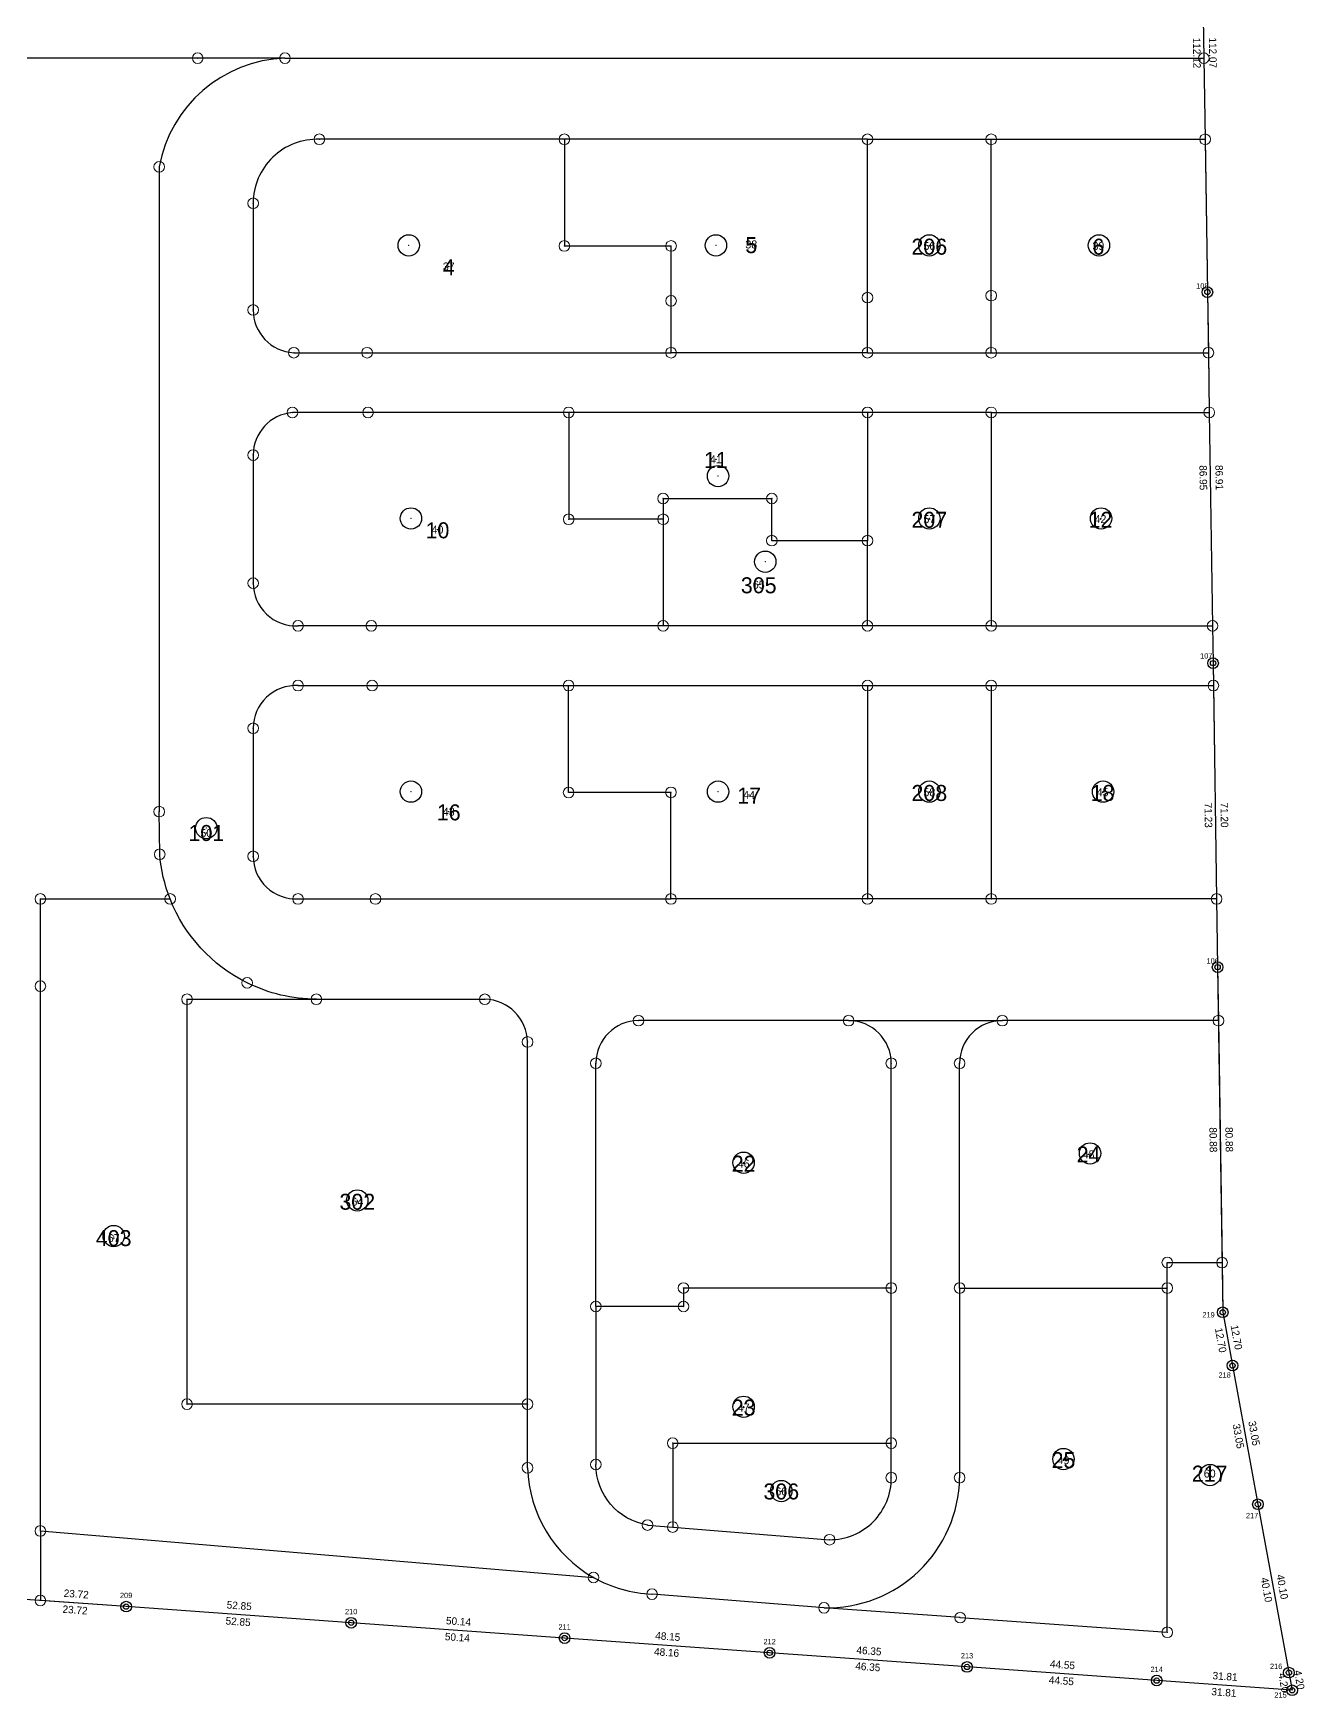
# Model space of a CAD drawing. Header units: metres. Extents: x 182014 to 183813, y 669929 to 671712.
# Drawn here: x 182348.5 to 182646.3, y 670256.9 to 670646.9 of the extents above; entities that cross this region are included whole.
import ezdxf
from ezdxf.enums import TextEntityAlignment as Align

# ---------------------------------------------------------------- set-up
doc = ezdxf.new("R2010")
doc.units = ezdxf.units.M
for name, color, linetype, lineweight in [('C1602_0', 151, 'Continuous', 0), ('TplnMissingCntr', 40, 'Continuous', 0), ('Ud_NewPoints', 3, 'Continuous', 0)]:
    doc.layers.add(name, color=color, linetype=linetype, lineweight=lineweight)
for name, color, linetype in [('C1610_0', 2, 'Continuous'), ('C1650', 5, 'Continuous'), ('C1660', 3, 'Continuous'), ('C1662', 41, 'Continuous'), ('pcls011', 7, 'Continuous'), ('PCLS014', 2, 'Continuous'), ('Ud_NewParcels', 2, 'Continuous')]:
    doc.layers.add(name, color=color, linetype=linetype)
doc.styles.add('HEBTXT', font='HEBTXT')
doc.styles.add('TAZAR_HEBTXT', font='HEBTXT')

# ---------------------------------------------------------------- blocks, each defined once
blk = doc.blocks.new('C1610')
for radius in [1, 0.5]:
    blk.add_circle((0, 0), radius)
at = {"style": 'TAZAR_HEBTXT'}
blk.add_attdef('POINT_NAME', text='', height=1, dxfattribs=at).set_placement((0, 1.3), align=Align.BOTTOM_CENTER)
blk.add_attdef('MARK_DESC', text='', height=1, dxfattribs=at).set_placement((2, 0), align=Align.MIDDLE_LEFT)
at = {"style": 'TAZAR_HEBTXT', "flags": 1}
for tag, p in [('CLASS', (0, -3.5)), ('UID', (0, -2)), ('SOURCE', (0, -5)), ('TOPO', (0, -6.5)), ('LEGAL_X', (0, -9.5)), ('HEIGHT', (0, -8)), ('LEGAL_Y', (0, -11)), ('LEGAL_Z', (0, -12.5)), ('COMMENT', (0, -14))]:
    blk.add_attdef(tag, text='', height=1, dxfattribs=at).set_placement(p, align=Align.MIDDLE)
blk.add_attdef('MARK', text='', height=1, dxfattribs=at).set_placement((2, -1.99), align=Align.MIDDLE_LEFT)
blk = doc.blocks.new('PCLS014')
at = {"color": 0}
blk.add_circle((0, 0), 0.00313, dxfattribs=at)
at = {"color": 0, "style": 'HEBTXT'}
for tag, p in [('NOTE', (0, 6.27)), ('FRONT-LEN', (0, 1.25))]:
    blk.add_attdef(tag, text='', height=1.88, dxfattribs=at).set_placement(p, align=Align.CENTER)
at = {"color": 240, "style": 'HEBTXT', "width": 5.5, "flags": 8}
blk.add_attdef('CROSS', text='', height=2.2, dxfattribs=at).set_placement((0, 4.82), align=Align.MIDDLE)
at = {"color": 240, "style": 'HEBTXT'}
blk.add_attdef('REGISTER', text='', height=1.88, dxfattribs=at).set_placement((-0.12, 4.82), align=Align.MIDDLE)
blk = doc.blocks.new('C1603')
blk.add_circle((0, 0), 0.05)
at = {"style": 'TAZAR_HEBTXT', "width": 3}
blk.add_attdef('CROSS', text='', height=3, dxfattribs=at).set_placement((0, 1.5), align=Align.MIDDLE)
at = {"style": 'TAZAR_HEBTXT'}
blk.add_attdef('PARCEL_NAME', text='', height=2, dxfattribs=at).set_placement((0, 1.5), align=Align.MIDDLE)
at = {"style": 'TAZAR_HEBTXT', "flags": 1}
for tag, p in [('PARCEL_STATUS', (0, -2.5)), ('GUSH', (0, -1)), ('PARCEL_SOURCE', (0, -4)), ('LEGAL_AREA', (0, -5.5)), ('PARCEL_PREVIOUS', (0, -8.5)), ('GUSH_PREVIOUS', (0, -10)), ('CALC_AREA', (0, -7)), ('TABA_MIGRASH', (0, -13)), ('TABA_PLAN', (0, -11.5)), ('TABA_YEUD', (0, -14.5)), ('COMMENT', (0, -16))]:
    blk.add_attdef(tag, text='', height=1, dxfattribs=at).set_placement(p, align=Align.MIDDLE)
blk = doc.blocks.new('C1611')
blk.add_circle((0, 0), 0.5)
at = {"color": 255}
blk.add_point((0, 0), dxfattribs=at)
at = {"style": 'HEBTXT'}
blk.add_attdef('POINT_NAME', text='', height=1.2, dxfattribs=at).set_placement((0, 1.5), align=Align.BOTTOM_CENTER)
blk.add_attdef('MARK_DESC', text='', height=1.2, dxfattribs=at).set_placement((0, -1.51), align=Align.TOP_CENTER)
at = {"style": 'HEBTXT', "flags": 1}
for tag, p in [('MARK', (0, -4.22)), ('CLASS', (0, -5.72)), ('SOURCE', (0, -7.22)), ('TOPO', (0, -8.72)), ('HEIGHT', (0, -10.22)), ('COMMENT', (0, -11.72))]:
    blk.add_attdef(tag, text='', height=1, dxfattribs=at).set_placement(p, align=Align.MIDDLE)
blk = doc.blocks.new('MRK')
blk.add_circle((0, 0), 1)

msp = doc.modelspace()

# ---------------------------------------------------------------- linework, layer by layer
at = {"layer": 'C1602_0'}
msp.add_lwpolyline([(182621.82, 670698.36), (182623.51, 670586.25), (182624.83, 670499.31), (182625.91, 670428.09), (182627.1, 670347.22), (182629.39, 670334.73), (182635.36, 670302.22), (182642.6, 670262.78), (182643.36, 670258.65), (182611.63, 670260.93), (182567.2, 670264.12), (182520.96, 670267.43), (182472.93, 670270.88), (182422.92, 670274.47), (182370.21, 670278.25), (182346.54, 670279.95), (182308.22, 670282.7), (182308.22, 670422.94), (182315.08, 670650.56)], dxfattribs=at)
at = {"layer": 'C1650'}
for p, q in [((182627.1, 670347.22), (182629.39, 670334.73)), ((182629.39, 670334.73), (182635.36, 670302.22)), ((182635.36, 670302.22), (182642.6, 670262.78)), ((182350.13, 670279.69), (182346.54, 670279.95)), ((182370.21, 670278.25), (182350.13, 670279.69)), ((182422.92, 670274.47), (182370.21, 670278.25)), ((182472.93, 670270.88), (182422.92, 670274.47)), ((182520.96, 670267.43), (182472.93, 670270.88)), ((182567.2, 670264.12), (182520.96, 670267.43)), ((182611.63, 670260.93), (182567.2, 670264.12)), ((182642.6, 670262.78), (182643.36, 670258.65)), ((182643.36, 670258.65), (182611.63, 670260.93))]:
    msp.add_line(p, q, dxfattribs=at)
at = {"layer": 'C1660'}
for p, q in [((182621.82, 670698.36), (182622.68, 670641.06)), ((182622.68, 670641.06), (182622.97, 670622.06)), ((182622.97, 670622.06), (182623.51, 670586.25)), ((182623.51, 670586.25), (182623.73, 670572.06)), ((182623.73, 670572.06), (182623.94, 670558.06)), ((182623.94, 670558.06), (182624.7, 670508.06)), ((182624.7, 670508.06), (182624.83, 670499.31)), ((182624.83, 670499.31), (182624.91, 670494.06)), ((182624.91, 670494.06), (182625.67, 670444.06)), ((182625.67, 670444.06), (182625.91, 670428.09)), ((182625.91, 670428.09), (182626.09, 670415.56)), ((182626.09, 670415.56), (182626.93, 670358.85)), ((182626.93, 670358.85), (182627.1, 670347.22))]:
    msp.add_line(p, q, dxfattribs=at)
at = {"layer": 'C1662'}
for p, q in [((182386.98, 670641.06), (182314.8, 670641.06)), ((182407.42, 670641.06), (182386.98, 670641.06)), ((182407.42, 670641.06), (182622.68, 670641.06)), ((182472.88, 670622.06), (182415.48, 670622.06)), ((182472.88, 670622.06), (182472.88, 670597.06)), ((182543.87, 670622.06), (182472.88, 670622.06)), ((182543.87, 670622.06), (182572.87, 670622.06)), ((182543.87, 670584.96), (182543.87, 670622.06)), ((182572.87, 670585.43), (182572.87, 670622.06)), ((182572.87, 670622.06), (182622.97, 670622.06)), ((182377.97, 670615.6), (182377.97, 670464.52)), ((182399.97, 670607.06), (182399.97, 670582.06)), ((182472.88, 670597.06), (182497.87, 670597.06)), ((182497.87, 670584.21), (182497.87, 670597.06)), ((182497.87, 670572.06), (182497.87, 670584.21)), ((182543.87, 670572.06), (182543.87, 670584.96)), ((182572.87, 670572.06), (182572.87, 670585.43)), ((182409.5, 670572.06), (182426.66, 670572.06)), ((182426.66, 670572.06), (182497.87, 670572.06)), ((182543.87, 670572.06), (182497.87, 670572.06)), ((182543.87, 670572.06), (182572.87, 670572.06)), ((182572.87, 670572.06), (182623.73, 670572.06)), ((182426.88, 670558.04), (182409.17, 670558.03)), ((182473.89, 670558.06), (182426.88, 670558.04)), ((182473.89, 670558.06), (182473.89, 670533.02)), ((182543.87, 670558.06), (182473.89, 670558.06)), ((182543.87, 670558.06), (182543.87, 670528.02)), ((182572.87, 670558.06), (182543.87, 670558.06)), ((182572.87, 670558.06), (182623.94, 670558.06)), ((182572.87, 670558.06), (182572.87, 670508.06)), ((182399.97, 670548.06), (182399.97, 670518.06)), ((182496, 670537.9), (182521.48, 670537.9)), ((182496, 670537.9), (182496, 670533.02)), ((182521.48, 670528.02), (182521.48, 670537.9)), ((182496, 670533.02), (182473.89, 670533.02)), ((182496, 670533.02), (182496, 670508.06)), ((182521.48, 670528.02), (182543.87, 670528.02)), ((182543.87, 670508.06), (182543.87, 670528.02)), ((182427.64, 670508.06), (182410.48, 670508.06)), ((182496, 670508.06), (182427.64, 670508.06)), ((182543.87, 670508.06), (182496, 670508.06)), ((182572.87, 670508.06), (182543.87, 670508.06)), ((182572.87, 670508.06), (182624.7, 670508.06)), ((182410.48, 670494.06), (182427.86, 670494.06)), ((182427.86, 670494.06), (182473.87, 670494.06)), ((182473.87, 670469.02), (182473.87, 670494.06)), ((182473.87, 670494.06), (182543.87, 670494.06)), ((182543.87, 670494.06), (182572.87, 670494.06)), ((182543.87, 670494.06), (182543.87, 670444.06)), ((182572.87, 670494.06), (182624.91, 670494.06)), ((182572.87, 670494.06), (182572.87, 670444.06)), ((182399.97, 670484.06), (182399.97, 670454.06)), ((182497.84, 670469.03), (182473.87, 670469.02)), ((182497.84, 670444.06), (182497.84, 670469.03)), ((182378.08, 670454.52), (182377.97, 670464.52)), ((182350.13, 670423.62), (182350.13, 670444.06)), ((182350.13, 670444.06), (182380.52, 670444.06)), ((182410.48, 670444.06), (182428.61, 670444.06)), ((182428.61, 670444.06), (182497.84, 670444.06)), ((182543.87, 670444.06), (182497.84, 670444.06)), ((182572.87, 670444.06), (182543.87, 670444.06)), ((182625.67, 670444.06), (182572.87, 670444.06)), ((182350.13, 670295.98), (182350.13, 670423.62)), ((182384.48, 670420.56), (182414.77, 670420.56)), ((182384.48, 670325.68), (182384.48, 670420.56)), ((182414.77, 670420.56), (182454.25, 670420.56)), ((182539.46, 670415.56), (182490.25, 670415.56)), ((182539.46, 670415.56), (182575.46, 670415.56)), ((182626.09, 670415.56), (182575.46, 670415.56)), ((182464.25, 670325.68), (182464.25, 670410.56)), ((182480.25, 670348.56), (182480.25, 670405.56)), ((182549.46, 670352.9), (182549.46, 670405.56)), ((182565.46, 670352.9), (182565.46, 670405.56)), ((182614.11, 670352.9), (182614.11, 670358.87)), ((182614.11, 670358.87), (182626.93, 670358.85)), ((182549.46, 670352.9), (182500.77, 670352.9)), ((182500.77, 670352.9), (182500.77, 670348.56)), ((182549.46, 670316.56), (182549.46, 670352.9)), ((182565.46, 670352.9), (182614.11, 670352.9)), ((182565.46, 670352.9), (182565.46, 670308.45)), ((182614.11, 670272.23), (182614.11, 670352.9)), ((182500.77, 670348.56), (182480.25, 670348.56)), ((182480.25, 670348.56), (182480.25, 670311.56)), ((182464.25, 670325.68), (182384.48, 670325.68)), ((182464.25, 670310.77), (182464.25, 670325.68)), ((182498.25, 670316.56), (182549.46, 670316.56)), ((182498.25, 670316.56), (182498.25, 670296.89)), ((182549.46, 670308.45), (182549.46, 670316.56)), ((182492.36, 670297.36), (182498.25, 670296.89)), ((182350.13, 670295.98), (182479.71, 670285.09)), ((182350.13, 670295.98), (182350.13, 670279.69)), ((182498.25, 670296.89), (182535, 670293.93)), ((182533.71, 670277.98), (182493.41, 670281.16)), ((182565.58, 670275.68), (182533.71, 670277.98)), ((182565.58, 670275.68), (182614.11, 670272.23))]:
    msp.add_line(p, q, dxfattribs=at)
at = {"layer": 'C1662', "flags": 128}
for points in [[(182407.42, 670641.06, 0.352383), (182377.97, 670615.6, 1.213435)], [(182415.48, 670622.06, 0.422798), (182399.97, 670607.06, 1.344595)], [(182399.97, 670582.06, 0.399514), (182409.5, 670572.06, 0.399514)], [(182409.17, 670558.03, 0.388651), (182399.97, 670548.06, 1.376488)], [(182399.97, 670518.06, 0.427581), (182410.48, 670508.06, 0.01497)], [(182410.48, 670494.06, 0.427687), (182399.97, 670484.06, -0.115574)], [(182380.52, 670444.06, -0.072872), (182378.08, 670454.52)], [(182399.97, 670454.06, 0.426997), (182410.48, 670444.06, 0.374815)], [(182464.25, 670410.56, 0.401483), (182454.25, 670420.56, 4.94732)], [(182490.25, 670415.56, 0.413623), (182480.25, 670405.56, -0.059404)], [(182549.46, 670405.56, 0.412929), (182539.46, 670415.56, 0.065918)], [(182575.46, 670415.56, 0.414214), (182565.46, 670405.56, 0.039096)], [(182492.36, 670297.36, -0.365857), (182480.25, 670311.56, -0.551754)], [(182533.71, 670277.98, 0.417025), (182565.46, 670308.45, -0.045424)], [(182535, 670293.93, 0.416053), (182549.46, 670308.45, -0.040074)], [(182479.71, 670285.09, 0.118442), (182493.41, 670281.16)]]:
    msp.add_lwpolyline(points, format="xyb", dxfattribs=at)
at = {"layer": 'C1662'}
for points in [[(182398.57, 670424.4, -0.186437), (182380.52, 670444.06)], [(182414.77, 670420.56, -0.113799), (182398.57, 670424.4)], [(182464.25, 670310.77, 0.262765), (182479.71, 670285.09)]]:
    msp.add_lwpolyline(points, format="xyb", dxfattribs=at)
at = {"layer": 'TplnMissingCntr'}
for p in [(182436.42, 670597.21), (182508.37, 670597.21), (182558.37, 670597.21), (182598.11, 670597.21), (182508.88, 670543.13), (182436.93, 670533.21), (182558.37, 670533.21), (182598.59, 670533.21), (182519.94, 670523.07), (182436.92, 670469.21), (182508.87, 670469.21), (182558.37, 670469.21), (182599.08, 670469.21), (182388.99, 670460.66), (182596.01, 670384.43), (182514.86, 670382.27), (182424.37, 670373.42), (182367.3, 670365.07), (182514.86, 670325.07), (182589.79, 670312.82), (182624.11, 670309.07), (182523.68, 670305.32)]:
    msp.add_point(p, dxfattribs=at)

# ---------------------------------------------------------------- block references
at = {"layer": 'C1610_0'}
ref = msp.add_blockref('C1610', (182623.51, 670586.25), dxfattribs=dict(at, xscale=1.25, yscale=1.25, zscale=1.25))
ref.add_attrib('POINT_NAME', '108', dxfattribs={"layer": '0', "height": 1.25, "style": 'TAZAR_HEBTXT'}).set_placement((182622.32, 670586.69), align=Align.BOTTOM_CENTER)
ref = msp.add_blockref('C1610', (182624.83, 670499.31), dxfattribs=dict(at, xscale=1.25, yscale=1.25, zscale=1.25))
ref.add_attrib('POINT_NAME', '107', dxfattribs={"layer": '0', "height": 1.25, "style": 'TAZAR_HEBTXT'}).set_placement((182623.24, 670500.02), align=Align.BOTTOM_CENTER)
ref = msp.add_blockref('C1610', (182625.91, 670428.09), dxfattribs=dict(at, xscale=1.25, yscale=1.25, zscale=1.25))
ref.add_attrib('POINT_NAME', '106', dxfattribs={"layer": '0', "height": 1.25, "style": 'TAZAR_HEBTXT'}).set_placement((182624.74, 670428.53), align=Align.BOTTOM_CENTER)
ref = msp.add_blockref('C1610', (182627.1, 670347.22), dxfattribs=dict(at, xscale=1.25, yscale=1.25, zscale=1.25))
ref.add_attrib('POINT_NAME', '219', dxfattribs={"layer": '0', "height": 1.25, "style": 'TAZAR_HEBTXT'}).set_placement((182623.78, 670345.63), align=Align.BOTTOM_CENTER)
ref = msp.add_blockref('C1610', (182629.39, 670334.73), dxfattribs=dict(at, xscale=1.25, yscale=1.25, zscale=1.25))
ref.add_attrib('POINT_NAME', '218', dxfattribs={"layer": '0', "height": 1.25, "style": 'TAZAR_HEBTXT'}).set_placement((182627.55, 670331.52), align=Align.BOTTOM_CENTER)
ref = msp.add_blockref('C1610', (182635.36, 670302.22), dxfattribs=dict(at, xscale=1.25, yscale=1.25, zscale=1.25))
ref.add_attrib('POINT_NAME', '217', dxfattribs={"layer": '0', "height": 1.25, "style": 'TAZAR_HEBTXT'}).set_placement((182633.98, 670298.59), align=Align.BOTTOM_CENTER)
at = {"layer": 'C1610_0', "xscale": 1.25, "yscale": 1.25, "zscale": 1.25}
for p, values in [((182370.21, 670278.25), {'POINT_NAME': '209'}), ((182422.92, 670274.47), {'POINT_NAME': '210'}), ((182472.93, 670270.88), {'POINT_NAME': '211'}), ((182520.96, 670267.43), {'POINT_NAME': '212'}), ((182567.2, 670264.12), {'POINT_NAME': '213'}), ((182611.63, 670260.93), {'POINT_NAME': '214'})]:
    msp.add_blockref('C1610', p, dxfattribs=at).add_auto_attribs(values)
at = {"layer": 'C1610_0'}
ref = msp.add_blockref('C1610', (182642.6, 670262.78), dxfattribs=dict(at, xscale=1.25, yscale=1.25, zscale=1.25))
ref.add_attrib('POINT_NAME', '216', dxfattribs={"layer": '0', "height": 1.25, "style": 'TAZAR_HEBTXT'}).set_placement((182639.61, 670263.26), align=Align.BOTTOM_CENTER)
ref = msp.add_blockref('C1610', (182643.36, 670258.65), dxfattribs=dict(at, xscale=1.25, yscale=1.25, zscale=1.25))
ref.add_attrib('POINT_NAME', '215', dxfattribs={"layer": '0', "height": 1.25, "style": 'TAZAR_HEBTXT'}).set_placement((182640.63, 670256.55), align=Align.BOTTOM_CENTER)
at = {"layer": 'pcls011', "xscale": 2.5, "yscale": 2.5, "zscale": 2.5}
for p in [(182436.42, 670597.21), (182508.37, 670597.21), (182558.37, 670597.21), (182598.11, 670597.21), (182508.88, 670543.13), (182436.93, 670533.21), (182558.37, 670533.21), (182598.59, 670533.21), (182519.94, 670523.07), (182436.92, 670469.21), (182508.87, 670469.21), (182558.37, 670469.21), (182599.08, 670469.21), (182388.99, 670460.66), (182596.01, 670384.43), (182514.86, 670382.27), (182424.37, 670373.42), (182367.3, 670365.07), (182514.86, 670325.07), (182589.79, 670312.82), (182624.11, 670309.07), (182523.68, 670305.32)]:
    msp.add_blockref('MRK', p, dxfattribs=at)
at = {"layer": 'PCLS014'}
ref = msp.add_blockref('PCLS014', (182622.67, 670642.3), dxfattribs=dict(at, xscale=1.25, yscale=1.25, zscale=1.25, rotation=270.8636386900001))
ref.add_attrib('FRONT-LEN', '112.12', dxfattribs={"layer": '0', "color": 0, "height": 1.75, "rotation": 270.8636, "style": 'HEBTXT'}).set_placement((182621.92, 670642.29), align=Align.TOP_CENTER)
ref.add_attrib('REGISTER', '112.07', dxfattribs={"layer": '0', "color": 240, "height": 1.75, "rotation": 270.8636, "style": 'HEBTXT'}).set_placement((182623.91, 670642.32), align=Align.CENTER)
ref = msp.add_blockref('PCLS014', (182624.17, 670542.78), dxfattribs=dict(at, xscale=1.25, yscale=1.25, zscale=1.25, rotation=270.86984838))
ref.add_attrib('FRONT-LEN', '86.95', dxfattribs={"layer": '0', "color": 0, "height": 1.75, "rotation": 270.8698, "style": 'HEBTXT'}).set_placement((182623.42, 670542.77), align=Align.TOP_CENTER)
ref.add_attrib('REGISTER', '86.91', dxfattribs={"layer": '0', "color": 240, "height": 1.75, "rotation": 270.8698, "style": 'HEBTXT'}).set_placement((182625.42, 670542.8), align=Align.CENTER)
ref = msp.add_blockref('PCLS014', (182625.37, 670463.7), dxfattribs=dict(at, xscale=1.25, yscale=1.25, zscale=1.25, rotation=270.86878264))
ref.add_attrib('FRONT-LEN', '71.23', dxfattribs={"layer": '0', "color": 0, "height": 1.75, "rotation": 270.8688, "style": 'HEBTXT'}).set_placement((182624.62, 670463.69), align=Align.TOP_CENTER)
ref.add_attrib('REGISTER', '71.20', dxfattribs={"layer": '0', "color": 240, "height": 1.75, "rotation": 270.8688, "style": 'HEBTXT'}).set_placement((182626.62, 670463.72), align=Align.CENTER)
ref = msp.add_blockref('PCLS014', (182626.51, 670387.66), dxfattribs=dict(at, xscale=1.25, yscale=1.25, zscale=1.25, rotation=270.8430451))
ref.add_attrib('FRONT-LEN', '80.88', dxfattribs={"layer": '0', "color": 0, "height": 1.75, "rotation": 270.843, "style": 'HEBTXT'}).set_placement((182625.76, 670387.64), align=Align.TOP_CENTER)
ref.add_attrib('REGISTER', '80.88', dxfattribs={"layer": '0', "color": 240, "height": 1.75, "rotation": 270.843, "style": 'HEBTXT'}).set_placement((182627.75, 670387.67), align=Align.CENTER)
ref = msp.add_blockref('PCLS014', (182628.24, 670340.97), dxfattribs=dict(at, xscale=1.25, yscale=1.25, zscale=1.25, rotation=280.38959751))
ref.add_attrib('FRONT-LEN', '12.70', dxfattribs={"layer": '0', "color": 0, "height": 1.75, "rotation": 280.3896, "style": 'HEBTXT'}).set_placement((182627.51, 670340.84), align=Align.TOP_CENTER)
ref.add_attrib('REGISTER', '12.70', dxfattribs={"layer": '0', "color": 240, "height": 1.75, "rotation": 280.3896, "style": 'HEBTXT'}).set_placement((182629.47, 670341.2), align=Align.CENTER)
ref = msp.add_blockref('PCLS014', (182632.38, 670318.47), dxfattribs=dict(at, xscale=1.25, yscale=1.25, zscale=1.25, rotation=280.40562368))
ref.add_attrib('FRONT-LEN', '33.05', dxfattribs={"layer": '0', "color": 0, "height": 1.75, "rotation": 280.4056, "style": 'HEBTXT'}).set_placement((182631.64, 670318.34), align=Align.TOP_CENTER)
ref.add_attrib('REGISTER', '33.05', dxfattribs={"layer": '0', "color": 240, "height": 1.75, "rotation": 280.4056, "style": 'HEBTXT'}).set_placement((182633.6, 670318.7), align=Align.CENTER)
ref = msp.add_blockref('PCLS014', (182638.98, 670282.5), dxfattribs=dict(at, xscale=1.25, yscale=1.25, zscale=1.25, rotation=280.4019752))
ref.add_attrib('FRONT-LEN', '40.10', dxfattribs={"layer": '0', "color": 0, "height": 1.75, "rotation": 280.402, "style": 'HEBTXT'}).set_placement((182638.24, 670282.36), align=Align.TOP_CENTER)
ref.add_attrib('REGISTER', '40.10', dxfattribs={"layer": '0', "color": 240, "height": 1.75, "rotation": 280.402, "style": 'HEBTXT'}).set_placement((182640.21, 670282.73), align=Align.CENTER)
ref = msp.add_blockref('PCLS014', (182358.38, 670279.1), dxfattribs=dict(at, xscale=1.25, yscale=1.25, zscale=1.25, rotation=355.89545475))
ref.add_attrib('FRONT-LEN', '23.72', dxfattribs={"layer": '0', "color": 0, "height": 1.75, "rotation": 355.8955, "style": 'HEBTXT'}).set_placement((182358.32, 670278.35), align=Align.TOP_CENTER)
ref.add_attrib('REGISTER', '23.72', dxfattribs={"layer": '0', "color": 240, "height": 1.75, "rotation": 355.8955, "style": 'HEBTXT'}).set_placement((182358.46, 670280.35), align=Align.CENTER)
ref = msp.add_blockref('PCLS014', (182396.56, 670276.36), dxfattribs=dict(at, xscale=1.25, yscale=1.25, zscale=1.25, rotation=355.89507223))
ref.add_attrib('FRONT-LEN', '52.85', dxfattribs={"layer": '0', "color": 0, "height": 1.75, "rotation": 355.8951, "style": 'HEBTXT'}).set_placement((182396.51, 670275.61), align=Align.TOP_CENTER)
ref.add_attrib('REGISTER', '52.85', dxfattribs={"layer": '0', "color": 240, "height": 1.75, "rotation": 355.8951, "style": 'HEBTXT'}).set_placement((182396.65, 670277.61), align=Align.CENTER)
ref = msp.add_blockref('PCLS014', (182447.92, 670272.68), dxfattribs=dict(at, xscale=1.25, yscale=1.25, zscale=1.25, rotation=355.89435616))
ref.add_attrib('FRONT-LEN', '50.14', dxfattribs={"layer": '0', "color": 0, "height": 1.75, "rotation": 355.8944, "style": 'HEBTXT'}).set_placement((182447.87, 670271.93), align=Align.TOP_CENTER)
ref.add_attrib('REGISTER', '50.14', dxfattribs={"layer": '0', "color": 240, "height": 1.75, "rotation": 355.8944, "style": 'HEBTXT'}).set_placement((182448.01, 670273.92), align=Align.CENTER)
ref = msp.add_blockref('PCLS014', (182496.95, 670269.16), dxfattribs=dict(at, xscale=1.25, yscale=1.25, zscale=1.25, rotation=355.89522515))
ref.add_attrib('FRONT-LEN', '48.16', dxfattribs={"layer": '0', "color": 0, "height": 1.75, "rotation": 355.8952, "style": 'HEBTXT'}).set_placement((182496.89, 670268.41), align=Align.TOP_CENTER)
ref.add_attrib('REGISTER', '48.15', dxfattribs={"layer": '0', "color": 240, "height": 1.75, "rotation": 355.8952, "style": 'HEBTXT'}).set_placement((182497.04, 670270.4), align=Align.CENTER)
ref = msp.add_blockref('PCLS014', (182544.08, 670265.78), dxfattribs=dict(at, xscale=1.25, yscale=1.25, zscale=1.25, rotation=355.89509616))
ref.add_attrib('FRONT-LEN', '46.35', dxfattribs={"layer": '0', "color": 0, "height": 1.75, "rotation": 355.8951, "style": 'HEBTXT'}).set_placement((182544.03, 670265.03), align=Align.TOP_CENTER)
ref.add_attrib('REGISTER', '46.35', dxfattribs={"layer": '0', "color": 240, "height": 1.75, "rotation": 355.8951, "style": 'HEBTXT'}).set_placement((182544.17, 670267.02), align=Align.CENTER)
ref = msp.add_blockref('PCLS014', (182589.41, 670262.52), dxfattribs=dict(at, xscale=1.25, yscale=1.25, zscale=1.25, rotation=355.8947725799999))
ref.add_attrib('FRONT-LEN', '44.55', dxfattribs={"layer": '0', "color": 0, "height": 1.75, "rotation": 355.8948, "style": 'HEBTXT'}).set_placement((182589.36, 670261.77), align=Align.TOP_CENTER)
ref.add_attrib('REGISTER', '44.55', dxfattribs={"layer": '0', "color": 240, "height": 1.75, "rotation": 355.8948, "style": 'HEBTXT'}).set_placement((182589.5, 670263.77), align=Align.CENTER)
ref = msp.add_blockref('PCLS014', (182627.49, 670259.79), dxfattribs=dict(at, xscale=1.25, yscale=1.25, zscale=1.25, rotation=355.8955203500001))
ref.add_attrib('FRONT-LEN', '31.81', dxfattribs={"layer": '0', "color": 0, "height": 1.75, "rotation": 355.8955, "style": 'HEBTXT'}).set_placement((182627.44, 670259.04), align=Align.TOP_CENTER)
ref.add_attrib('REGISTER', '31.81', dxfattribs={"layer": '0', "color": 240, "height": 1.75, "rotation": 355.8955, "style": 'HEBTXT'}).set_placement((182627.58, 670261.04), align=Align.CENTER)
ref = msp.add_blockref('PCLS014', (182642.98, 670260.72), dxfattribs=dict(at, xscale=1.25, yscale=1.25, zscale=1.25, rotation=280.42688202))
ref.add_attrib('FRONT-LEN', '4.20', dxfattribs={"layer": '0', "color": 0, "height": 1.75, "rotation": 280.4269, "style": 'HEBTXT'}).set_placement((182642.24, 670260.58), align=Align.TOP_CENTER)
ref.add_attrib('REGISTER', '4.20', dxfattribs={"layer": '0', "color": 240, "height": 1.75, "rotation": 280.4269, "style": 'HEBTXT'}).set_placement((182644.21, 670260.94), align=Align.CENTER)
at = {"layer": 'Ud_NewParcels'}
ref = msp.add_blockref('C1603', (182516.66, 670597.42), dxfattribs=dict(at, xscale=1.25, yscale=1.25, zscale=1.25))
ref.add_attrib('PARCEL_NAME', '38', dxfattribs={"layer": '0', "height": 1.875, "style": 'TAZAR_HEBTXT'}).set_placement((182516.66, 670597.42), align=Align.MIDDLE_CENTER)
ref.add_attrib('TABA_MIGRASH', '5', dxfattribs={"layer": '0', "height": 3.75, "style": 'TAZAR_HEBTXT'}).set_placement((182516.66, 670595.39), align=Align.CENTER)
ref = msp.add_blockref('C1603', (182558.37, 670597.06), dxfattribs=dict(at, xscale=1.25, yscale=1.25, zscale=1.25))
ref.add_attrib('PARCEL_NAME', '56', dxfattribs={"layer": '0', "height": 1.875, "style": 'TAZAR_HEBTXT'}).set_placement((182558.37, 670597.06), align=Align.MIDDLE_CENTER)
ref.add_attrib('TABA_MIGRASH', '206', dxfattribs={"layer": '0', "height": 3.75, "style": 'TAZAR_HEBTXT'}).set_placement((182558.37, 670595.02), align=Align.CENTER)
ref = msp.add_blockref('C1603', (182597.97, 670597.06), dxfattribs=dict(at, xscale=1.25, yscale=1.25, zscale=1.25))
ref.add_attrib('PARCEL_NAME', '39', dxfattribs={"layer": '0', "height": 1.875, "style": 'TAZAR_HEBTXT'}).set_placement((182597.97, 670597.06), align=Align.MIDDLE_CENTER)
ref.add_attrib('TABA_MIGRASH', '6', dxfattribs={"layer": '0', "height": 3.75, "style": 'TAZAR_HEBTXT'}).set_placement((182597.97, 670595.02), align=Align.CENTER)
ref = msp.add_blockref('C1603', (182445.78, 670592.25), dxfattribs=dict(at, xscale=1.25, yscale=1.25, zscale=1.25))
ref.add_attrib('PARCEL_NAME', '37', dxfattribs={"layer": '0', "height": 1.875, "style": 'TAZAR_HEBTXT'}).set_placement((182445.78, 670592.25), align=Align.MIDDLE_CENTER)
ref.add_attrib('TABA_MIGRASH', '4', dxfattribs={"layer": '0', "height": 3.75, "style": 'TAZAR_HEBTXT'}).set_placement((182445.78, 670590.21), align=Align.CENTER)
ref = msp.add_blockref('C1603', (182508.35, 670547.07), dxfattribs=dict(at, xscale=1.25, yscale=1.25, zscale=1.25))
ref.add_attrib('PARCEL_NAME', '41', dxfattribs={"layer": '0', "height": 1.875, "style": 'TAZAR_HEBTXT'}).set_placement((182508.35, 670547.07), align=Align.MIDDLE_CENTER)
ref.add_attrib('TABA_MIGRASH', '11', dxfattribs={"layer": '0', "height": 3.75, "style": 'TAZAR_HEBTXT'}).set_placement((182508.35, 670545.04), align=Align.CENTER)
ref = msp.add_blockref('C1603', (182443.14, 670530.6), dxfattribs=dict(at, xscale=1.25, yscale=1.25, zscale=1.25))
ref.add_attrib('PARCEL_NAME', '40', dxfattribs={"layer": '0', "height": 1.875, "style": 'TAZAR_HEBTXT'}).set_placement((182443.14, 670530.6), align=Align.MIDDLE_CENTER)
ref.add_attrib('TABA_MIGRASH', '10', dxfattribs={"layer": '0', "height": 3.75, "style": 'TAZAR_HEBTXT'}).set_placement((182443.14, 670528.56), align=Align.CENTER)
ref = msp.add_blockref('C1603', (182558.37, 670533.06), dxfattribs=dict(at, xscale=1.25, yscale=1.25, zscale=1.25))
ref.add_attrib('PARCEL_NAME', '57', dxfattribs={"layer": '0', "height": 1.875, "style": 'TAZAR_HEBTXT'}).set_placement((182558.37, 670533.06), align=Align.MIDDLE_CENTER)
ref.add_attrib('TABA_MIGRASH', '207', dxfattribs={"layer": '0', "height": 3.75, "style": 'TAZAR_HEBTXT'}).set_placement((182558.37, 670531.02), align=Align.CENTER)
ref = msp.add_blockref('C1603', (182598.46, 670533.06), dxfattribs=dict(at, xscale=1.25, yscale=1.25, zscale=1.25))
ref.add_attrib('PARCEL_NAME', '42', dxfattribs={"layer": '0', "height": 1.875, "style": 'TAZAR_HEBTXT'}).set_placement((182598.46, 670533.06), align=Align.MIDDLE_CENTER)
ref.add_attrib('TABA_MIGRASH', '12', dxfattribs={"layer": '0', "height": 3.75, "style": 'TAZAR_HEBTXT'}).set_placement((182598.46, 670531.02), align=Align.CENTER)
ref = msp.add_blockref('C1603', (182518.4, 670517.71), dxfattribs=dict(at, xscale=1.25, yscale=1.25, zscale=1.25))
ref.add_attrib('PARCEL_NAME', '65', dxfattribs={"layer": '0', "height": 1.875, "style": 'TAZAR_HEBTXT'}).set_placement((182518.4, 670517.71), align=Align.MIDDLE_CENTER)
ref.add_attrib('TABA_MIGRASH', '305', dxfattribs={"layer": '0', "height": 3.75, "style": 'TAZAR_HEBTXT'}).set_placement((182518.4, 670515.68), align=Align.CENTER)
ref = msp.add_blockref('C1603', (182516.15, 670468.43), dxfattribs=dict(at, xscale=1.25, yscale=1.25, zscale=1.25))
ref.add_attrib('PARCEL_NAME', '44', dxfattribs={"layer": '0', "height": 1.875, "style": 'TAZAR_HEBTXT'}).set_placement((182516.15, 670468.43), align=Align.MIDDLE_CENTER)
ref.add_attrib('TABA_MIGRASH', '17', dxfattribs={"layer": '0', "height": 3.75, "style": 'TAZAR_HEBTXT'}).set_placement((182516.15, 670466.4), align=Align.CENTER)
ref = msp.add_blockref('C1603', (182558.37, 670469.06), dxfattribs=dict(at, xscale=1.25, yscale=1.25, zscale=1.25))
ref.add_attrib('PARCEL_NAME', '58', dxfattribs={"layer": '0', "height": 1.875, "style": 'TAZAR_HEBTXT'}).set_placement((182558.37, 670469.06), align=Align.MIDDLE_CENTER)
ref.add_attrib('TABA_MIGRASH', '208', dxfattribs={"layer": '0', "height": 3.75, "style": 'TAZAR_HEBTXT'}).set_placement((182558.37, 670467.02), align=Align.CENTER)
ref = msp.add_blockref('C1603', (182598.95, 670469.06), dxfattribs=dict(at, xscale=1.25, yscale=1.25, zscale=1.25))
ref.add_attrib('PARCEL_NAME', '45', dxfattribs={"layer": '0', "height": 1.875, "style": 'TAZAR_HEBTXT'}).set_placement((182598.95, 670469.06), align=Align.MIDDLE_CENTER)
ref.add_attrib('TABA_MIGRASH', '18', dxfattribs={"layer": '0', "height": 3.75, "style": 'TAZAR_HEBTXT'}).set_placement((182598.95, 670467.02), align=Align.CENTER)
ref = msp.add_blockref('C1603', (182445.78, 670464.51), dxfattribs=dict(at, xscale=1.25, yscale=1.25, zscale=1.25))
ref.add_attrib('PARCEL_NAME', '43', dxfattribs={"layer": '0', "height": 1.875, "style": 'TAZAR_HEBTXT'}).set_placement((182445.78, 670464.51), align=Align.MIDDLE_CENTER)
ref.add_attrib('TABA_MIGRASH', '16', dxfattribs={"layer": '0', "height": 3.75, "style": 'TAZAR_HEBTXT'}).set_placement((182445.78, 670462.48), align=Align.CENTER)
ref = msp.add_blockref('C1603', (182389, 670459.52), dxfattribs=dict(at, xscale=1.25, yscale=1.25, zscale=1.25))
ref.add_attrib('PARCEL_NAME', '50', dxfattribs={"layer": '0', "height": 1.875, "style": 'TAZAR_HEBTXT'}).set_placement((182389, 670459.52), align=Align.MIDDLE_CENTER)
ref.add_attrib('TABA_MIGRASH', '101', dxfattribs={"layer": '0', "height": 3.75, "style": 'TAZAR_HEBTXT'}).set_placement((182389, 670459.52), align=Align.MIDDLE)
ref = msp.add_blockref('C1603', (182514.86, 670382.06), dxfattribs=dict(at, xscale=1.25, yscale=1.25, zscale=1.25))
ref.add_attrib('PARCEL_NAME', '46', dxfattribs={"layer": '0', "height": 1.875, "style": 'TAZAR_HEBTXT'}).set_placement((182514.86, 670382.06), align=Align.MIDDLE_CENTER)
ref.add_attrib('TABA_MIGRASH', '22', dxfattribs={"layer": '0', "height": 3.75, "style": 'TAZAR_HEBTXT'}).set_placement((182514.86, 670382.06), align=Align.MIDDLE)
ref = msp.add_blockref('C1603', (182595.66, 670384.23), dxfattribs=dict(at, xscale=1.25, yscale=1.25, zscale=1.25))
ref.add_attrib('PARCEL_NAME', '48', dxfattribs={"layer": '0', "height": 1.875, "style": 'TAZAR_HEBTXT'}).set_placement((182595.66, 670384.23), align=Align.MIDDLE_CENTER)
ref.add_attrib('TABA_MIGRASH', '24', dxfattribs={"layer": '0', "height": 3.75, "style": 'TAZAR_HEBTXT'}).set_placement((182595.66, 670384.23), align=Align.MIDDLE)
ref = msp.add_blockref('C1603', (182424.37, 670373.12), dxfattribs=dict(at, xscale=1.25, yscale=1.25, zscale=1.25))
ref.add_attrib('PARCEL_NAME', '64', dxfattribs={"layer": '0', "height": 1.875, "style": 'TAZAR_HEBTXT'}).set_placement((182424.37, 670373.12), align=Align.MIDDLE_CENTER)
ref.add_attrib('TABA_MIGRASH', '302', dxfattribs={"layer": '0', "height": 3.75, "style": 'TAZAR_HEBTXT'}).set_placement((182424.37, 670373.12), align=Align.MIDDLE)
ref = msp.add_blockref('C1603', (182367.3, 670364.6), dxfattribs=dict(at, xscale=1.25, yscale=1.25, zscale=1.25))
ref.add_attrib('PARCEL_NAME', '67', dxfattribs={"layer": '0', "height": 1.875, "style": 'TAZAR_HEBTXT'}).set_placement((182367.3, 670364.6), align=Align.MIDDLE_CENTER)
ref.add_attrib('TABA_MIGRASH', '403', dxfattribs={"layer": '0', "height": 3.75, "style": 'TAZAR_HEBTXT'}).set_placement((182367.3, 670364.6), align=Align.MIDDLE)
ref = msp.add_blockref('C1603', (182514.86, 670324.89), dxfattribs=dict(at, xscale=1.25, yscale=1.25, zscale=1.25))
ref.add_attrib('PARCEL_NAME', '47', dxfattribs={"layer": '0', "height": 1.875, "style": 'TAZAR_HEBTXT'}).set_placement((182514.86, 670324.89), align=Align.MIDDLE_CENTER)
ref.add_attrib('TABA_MIGRASH', '23', dxfattribs={"layer": '0', "height": 3.75, "style": 'TAZAR_HEBTXT'}).set_placement((182514.86, 670324.89), align=Align.MIDDLE)
ref = msp.add_blockref('C1603', (182589.79, 670312.57), dxfattribs=dict(at, xscale=1.25, yscale=1.25, zscale=1.25))
ref.add_attrib('PARCEL_NAME', '49', dxfattribs={"layer": '0', "height": 1.875, "style": 'TAZAR_HEBTXT'}).set_placement((182589.79, 670312.57), align=Align.MIDDLE_CENTER)
ref.add_attrib('TABA_MIGRASH', '25', dxfattribs={"layer": '0', "height": 3.75, "style": 'TAZAR_HEBTXT'}).set_placement((182589.79, 670312.57), align=Align.MIDDLE)
ref = msp.add_blockref('C1603', (182624.04, 670309.44), dxfattribs=dict(at, xscale=1.25, yscale=1.25, zscale=1.25))
ref.add_attrib('PARCEL_NAME', '60', dxfattribs={"layer": '0', "height": 1.875, "style": 'TAZAR_HEBTXT'}).set_placement((182624.04, 670309.44), align=Align.MIDDLE_CENTER)
ref.add_attrib('TABA_MIGRASH', '217', dxfattribs={"layer": '0', "height": 3.75, "style": 'TAZAR_HEBTXT'}).set_placement((182624.04, 670309.44), align=Align.MIDDLE)
ref = msp.add_blockref('C1603', (182523.69, 670305.24), dxfattribs=dict(at, xscale=1.25, yscale=1.25, zscale=1.25))
ref.add_attrib('PARCEL_NAME', '66', dxfattribs={"layer": '0', "height": 1.875, "style": 'TAZAR_HEBTXT'}).set_placement((182523.69, 670305.24), align=Align.MIDDLE_CENTER)
ref.add_attrib('TABA_MIGRASH', '306', dxfattribs={"layer": '0', "height": 3.75, "style": 'TAZAR_HEBTXT'}).set_placement((182523.69, 670305.24), align=Align.MIDDLE)
at = {"layer": 'Ud_NewPoints', "xscale": 2.5, "yscale": 2.5, "zscale": 2.5}
for p in [(182386.98, 670641.06), (182407.42, 670641.06), (182622.68, 670641.06), (182415.48, 670622.06), (182472.88, 670622.06), (182543.87, 670622.06), (182572.87, 670622.06), (182622.97, 670622.06), (182377.97, 670615.6), (182399.97, 670607.06), (182472.88, 670597.06), (182497.87, 670597.06), (182543.87, 670584.96), (182572.87, 670585.43), (182399.97, 670582.06), (182497.87, 670584.21), (182409.5, 670572.06), (182426.66, 670572.06), (182497.87, 670572.06), (182543.87, 670572.06), (182572.87, 670572.06), (182623.73, 670572.06), (182409.17, 670558.03), (182426.88, 670558.04), (182473.89, 670558.06), (182543.87, 670558.06), (182572.87, 670558.06), (182623.94, 670558.06), (182399.97, 670548.06), (182496, 670537.9), (182521.48, 670537.9), (182473.89, 670533.02), (182496, 670533.02), (182521.48, 670528.02), (182543.87, 670528.02), (182399.97, 670518.06), (182410.48, 670508.06), (182427.64, 670508.06), (182496, 670508.06), (182543.87, 670508.06), (182572.87, 670508.06), (182624.7, 670508.06), (182410.48, 670494.06), (182427.86, 670494.06), (182473.87, 670494.06), (182543.87, 670494.06), (182572.87, 670494.06), (182624.91, 670494.06), (182399.97, 670484.06), (182473.87, 670469.02), (182497.84, 670469.03), (182377.97, 670464.52), (182378.08, 670454.52), (182399.97, 670454.06), (182350.13, 670444.06), (182380.52, 670444.06), (182410.48, 670444.06), (182428.61, 670444.06), (182497.84, 670444.06), (182543.87, 670444.06), (182572.87, 670444.06), (182625.67, 670444.06), (182350.13, 670423.62), (182398.57, 670424.4), (182384.48, 670420.56), (182414.77, 670420.56), (182454.25, 670420.56), (182490.25, 670415.56), (182539.46, 670415.56), (182575.46, 670415.56), (182626.09, 670415.56), (182464.25, 670410.56), (182480.25, 670405.56), (182549.46, 670405.56), (182565.46, 670405.56), (182614.11, 670358.87), (182626.93, 670358.85), (182500.77, 670352.9), (182549.46, 670352.9), (182565.46, 670352.9), (182614.11, 670352.9), (182480.25, 670348.56), (182500.77, 670348.56), (182384.48, 670325.68), (182464.25, 670325.68), (182498.25, 670316.56), (182549.46, 670316.56), (182480.25, 670311.56), (182464.25, 670310.77), (182549.46, 670308.45), (182565.46, 670308.45), (182350.13, 670295.98), (182492.36, 670297.36), (182498.25, 670296.89), (182535, 670293.93), (182479.71, 670285.09), (182493.41, 670281.16), (182350.13, 670279.69), (182533.71, 670277.98), (182565.58, 670275.68), (182614.11, 670272.23)]:
    msp.add_blockref('C1611', p, dxfattribs=at)

doc.saveas('drawing.dxf')
